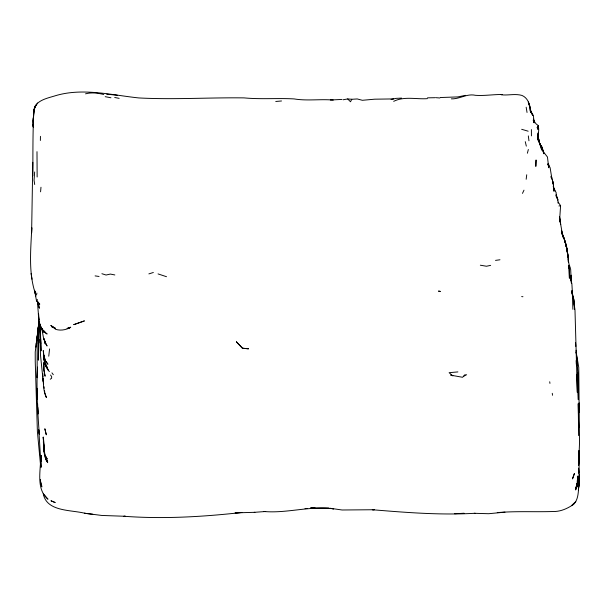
<?xml version="1.0" encoding="UTF-8"?>
<svg xmlns="http://www.w3.org/2000/svg" width="610" height="610" viewBox="0 0 610 610"><rect width="100%" height="100%" fill="white"/><g stroke="black" fill="none" stroke-linecap="round" stroke-linejoin="round"><path stroke-width="0.91" d="M38.278 343.621L38.697 323.094L38.346 360.152L38.735 314.6M497.28 512.613C515.961 510.989 534.627 512.118 553.308 511.5C560.735 511.683 567.658 508.427 573.674 504.348C578.806 498.972 578.188 490.966 578.959 484.111L578.379 490.211L579.172 482.281L579.02 450.447L578.585 465.56M559.713 219.783L560.697 224.419L559.553 217.061L559.545 221.171L560.59 205.662L558.158 202.131M579.18 412.002L578.753 367.418L576.153 352.023M579.256 474.565L578.631 485.743M537.54 135.809L537.486 140.025C537.067 135.321 540.003 130.883 538.073 126.209L538.348 125.614L536.182 123.975L533.979 121.047M570.632 275.659L571.158 279.433L570.686 269.559L569.412 265.152M40.374 140.475L40.451 136.35M37.141 176.992L36.996 151.669M32.833 175.832C32.963 154.658 32.719 133.453 33.756 112.309C33.512 101.252 45.613 98.637 53.993 96.159C81.572 87.306 110.829 94.992 138.851 97.943C173.842 99.781 209.032 97.432 244.114 97.89C260.752 99.468 277.458 97.996 294.089 98.911C307.135 101.085 320.235 98.919 333.273 100.07M578.608 465.529L579.5 443.447L579.126 402.92L579.164 411.941M538.233 133.087L538.104 137.197L538.111 132.927M576.275 487.451L575.626 489.944L576.961 486.574L577.708 476.044L577.334 481.435M38.567 328.935L38.743 323.75L37.157 339.007L37.179 377.689L37.53 367.25M33.321 119.141L34.16 109.754L35.593 105.233C32.932 111.958 33.39 119.324 33.314 126.415M578.608 465.575L579.111 457.378M38.735 322.964L38.308 329.575L38.743 324.131M49.585 348.92L48.747 356.202M37.934 329.789L37.431 336.034L38.605 325.824M577.243 482.998L576.961 486.574L577.876 479.46L577.411 482.007M40.428 463.882L37.385 431.522L35.25 361.867L35.22 352.008L37.5 334.722M40.573 191.822L40.977 187.239M37.5 367.189C36.28 389.447 37.614 411.91 39.307 434.114M38.697 323.193L38.171 328.615L38.758 323.635M538.073 126.209L537.768 129.335L538.348 125.614L537.029 127.711M38.239 328.134L38.537 325.824M36.63 294.47L36.882 293.059M35.853 347.113L36.714 340.227L36.219 344.147M526.171 179.264L526.727 174.773M37.767 331.71L36.882 338.184L37.53 334.699M46.009 364.033L45.826 365.375L47.45 367.761L44.873 363.118L43.272 350.575L43.828 357.46L45.231 363.446M577.098 483.7L576.412 488.648L577.151 484.126L576.717 485.789M34.663 171.967L34.046 180.179L34.701 184.51M578.715 486.666L579.248 476.654M38.308 328.134L38.781 325.656M577.502 482.845L575.809 488.053L577.22 483.715M527.383 153.232L528.351 149.496M33.565 116.807L32.658 120.566L33.207 126.598M522.48 193.378L523.982 190.16M393.625 98.919L374.708 99.186L362.363 100.292L357.254 98.95L351.795 99.277L350.506 101.771L347.692 98.942L343.133 99.773M36.188 105.149L34.755 107.299L33.863 111.676L34.755 107.299L37.622 102.999M37.5 301.416L39.322 304.947L37.225 301.31L39.78 304.176L36.501 300.852L37.462 299.502M465.133 374.548L462.586 377.285L450.447 375.112M50.249 379.237L51.629 378.231L51.644 376.644L50.546 375.013M502.526 94.512C493.543 94.375 484.523 95.953 475.495 95.32C466.863 93.36 459.902 99.11 451.362 98.866M463.73 376.21L466.642 374.7M393.686 101.336C404.216 96.067 416.104 99.438 427.374 98.652M148.87 273.89L153.354 272.495M465.514 95.343L457.851 96.914L440.359 97.531M67.458 328.21L70.539 327.486L67.077 328.66L70.745 327.173C66.216 329.896 60.855 330.902 55.731 329.369L50.79 325.427L55.037 328.096M85.53 93.833C91.447 92.217 97.852 93.002 103.73 94.489M391.056 99.438L396.05 98.37L401.578 98.103M490.654 265.358L486.475 266.242L480.337 265.205M558.951 205.997L560.59 205.662M495.511 260.386L499.971 259.776M254.256 512.331L265.685 511.5M275.75 101.474L281.515 100.978M475.129 513.262C440.717 515.305 406.534 512.553 372.306 509.731L374.258 509.739L342.096 509.99L330.254 508.305L333.639 508.87C310.284 505.553 287.257 513.544 263.863 511.5M305.038 508.626L307.623 508.443M504.958 512.156L488.656 513.712L474.298 513.307M435.22 97.699L427.518 97.844M341.966 99.43L330.368 100.002M457.896 371.909L449.112 372.687L452.872 375.928M310.597 508.031L313.319 507.886M310.551 508.038L315.034 507.81M254.881 512.316L235.063 512.88L241.873 512.484C202.726 516.838 163.198 519.194 123.845 516.258L125.469 516.296L101.778 515.45L84.516 513.246L92.766 514.268M311.985 508.176L328.912 508.046M106.681 94.184L117.28 95.236M435.982 97.684L439.871 97.981M347.692 98.942L351.795 99.277M85.034 513.315C71.118 509.693 46.65 511.95 43.257 493.757M521.649 296.59L522.953 296.727M95.099 275.888L99.041 276.467M501.191 94.779C508.031 95.625 515.061 93.452 521.946 95.434C528.13 97.951 530.349 105.332 530.41 111.5L529.831 107.741M114.71 97.493L119.156 98.347M105.202 96.67L110.944 97.775M114.832 274.95L110.349 274.073L106.056 275.019L101.9 273.707M521.664 129.297L528.153 131.196M54.359 327.578L51.819 326.815L55.609 328.348M158.051 273.913L166.507 276.704M42.166 328.897L43.104 332.198L41.663 328.515L44.339 332.458L40.245 325.954L43.135 330.757L47.13 333.998C40.008 329.949 38.499 321.287 38.384 313.776L38.91 320.197L37.332 300.959L39.391 308.225L37.347 301.477M49.479 371.513L48.243 370.468L45.857 366.511L45.064 363.781M539.888 144.845L541.848 146.629L543.815 153.75L542.504 149.183L543.823 152.37M539.919 144.021L541.893 147.917L540.315 144.806M533.163 120.399L534.314 121.779L533.361 119.72M540.856 146.209L541.939 147.521L540.323 144.722M543.975 152.546L547.467 157.022L548.71 167.75L548.062 163.587L548.832 166.713L547.971 164.448M51.949 372.87L53.299 374.7M530.372 110.425L532.736 115.564L531.287 112.103L533.346 115.458L534.154 122.778L533.597 119.148M548.291 164.212L550.136 167.803L551.783 178.036L551.165 176.496M44.24 330.91L45.46 332.679M46.993 367.761L48.487 370.018M555.87 195.764L557.044 197.617L556.259 194.438M530.502 110.875L531.318 112.202L530.22 109.617M41.96 486.841L40.634 483.044L40.367 479.422M46.444 459.231L47.694 461.45C42.014 454.915 44.82 445.025 43.226 437.164L44.652 454.618L47.153 458.933L44.652 454.618L44.011 449.593M540.361 144.501L539.126 142.229L540.673 145.233L541.718 150.083L538.371 138.752L539.431 141.871L538.302 138.31L539.293 142.366L537.814 134.261L538.6 138.546L538.081 135.702M564.715 241.331L566.614 246.676L567.712 254.073M566.339 247.82L567.239 250.321L566.072 245.456L567.117 249.337M44.202 494.672L47.992 499.224C35.952 489.273 40.641 470.889 40.717 457.233L41.114 467.291L38.887 430.919M553.628 187.766L556.16 192.668L556.19 195.84M561.459 230.374L563.343 237.664L562.008 232.654L563.976 238.205L562.039 233.874M568.909 265.968L569.709 267.607L568.924 265.952M562.024 233.798L565.508 242.315L566.24 246.898L565.066 241.064L563.762 237.694L565.828 244.099L565.073 242.383M561.65 231.93L562.344 233.485L562.008 232.654M566.881 250.733L568.184 256.627L568.375 262.003L568.215 259.25M551.127 176.259L552.568 179.736M570.541 278.495L571.867 283.619L572.729 297.893L571.959 290.535L572.775 296.673L571.814 291.595M553.583 187.834L554.764 190.953L553.178 186.134M556.724 197.251L557.799 200.103L557.502 198.029L556.457 196.534L557.83 199.607L558.135 203.221M567.178 251.32L568.184 256.627L566.797 248.224M551.028 177.129L551.897 179.454M552.477 181.002L553.491 185.066L553.865 191.189L553.522 188.665M567.559 254.385L569.077 264.915L569.404 278.274L569.031 265.815L569.168 268.385L568.741 266.776M533.575 120.757L534.154 122.778M530.296 110.25L530.959 112.499L530.281 107.81L528.275 102.007L529.686 106.803M44.873 363.118L45.857 366.511M559.827 219.486L562.557 235.01L561.459 230.496M572.043 291.992L573.888 299.754L574.62 309.262L573.545 298.557L574.109 303.414L574.04 302.873M41.732 486.025L40.786 481.915M570.686 275.552L571.532 281.66L570.945 276.94L571.532 281.027M45.193 457.004L45.742 459.269L47.71 462.654L45.857 459.361L44.69 454M36.501 300.852L34.556 290.268L35.715 294.599C28.19 273.066 30.813 249.986 31.781 227.683L31.606 232.989L32.803 162.29M525.263 141.68L526.331 146.125M571.875 291.557L572.256 293.212M35.769 295.324L34.999 291.671L35.914 296.033M573.941 302.217L574.994 310.276L577.334 392.443L576.77 374.578M44.926 393.13L46.429 397.621C43.859 392.634 43.539 386.915 43.287 381.418M44.652 340.487L45.239 343.926L43.928 338.512L45.148 342.69L47.069 346.007L43.638 338.695L41.945 329.316M526.163 107.192L527.04 112.469M31.087 273.455L32.017 279.197M548.664 164.433L548.855 165.722M43.935 386.618L44.172 388.257M44.53 390.713L44.774 392.352M552.263 393.32L552.538 395.28M549.717 381.768L549.938 383.393M44.446 451.316L44.804 453.954M528.313 135.9L528.954 140.788M42.898 378.261L43.607 384.018M38.743 429.539L39.299 434.015M578.852 473.406L578.585 468.244M578.783 472.872L578.593 468.213M44.21 449.555L43.363 441.693L44.217 452.117M40.756 461.648L40.473 458.857L40.725 461.602M559.553 217.061L559.965 221.491L559.583 217.366M578.158 383.835L577.883 372.954L576.114 350.239M576.252 352.138L577.403 365.36M577.365 372.977L577.723 377.697M578.005 381.479L578.364 386.206L577.967 380.609M575.558 342.645L575.832 346.442M577.639 375.951L577.769 377.811M571.112 278.816L571.402 283.147L571.021 275.11L571.158 279.433M568.009 255.582L568.108 257.42M43.226 437.164L43.722 446.047M33.276 126.27L33.176 124.448L33.253 127.238M42.799 373.503L42.982 377.071M43.081 378.856L43.218 381.532L40.504 355.302L39.932 339.457M576.13 360.601L576.305 364.33M37.751 407.396L38.049 413.976L37.614 403.713M577.617 375.966L577.7 377.864M40.176 324.154L41.061 350.841L40.047 324.215M37.324 393.709L37.118 388.334L37.5 399.016M41.038 455.632L41.167 459.406M572.294 291.694L572.889 309.323M40.039 342.858L39.459 321.44M577.944 376.279L578.311 399.718L577.983 386.412M578.57 421.632L578.707 428.014L578.242 403.66L578.623 435.57M40.367 329.758L40.657 344.078L40.512 336.262M39.467 321.607L39.497 323.315M41.015 455.617L41.091 461.19L41.091 455.777M531.394 129.556L531.432 135.877M536.053 160.11L535.839 166.248L536.053 160.11M40.946 455.8L40.657 461.259L40.961 455.815M574.384 473.574L572.538 478.789L574.384 473.574M575.733 501.733L571.936 505.316L575.733 501.733M84.317 320.936L73.818 324.634L84.317 320.936M464.149 513.338L454.534 513.65L464.149 513.338M248.422 348.806L242.444 348.211L236.405 341.821L242.444 348.211L248.422 348.806M95.312 503.349L95.312 503.349M440.229 291.397L438.62 291.123L440.229 291.397M55.068 502.503L51.095 500.833L55.068 502.503M47.862 364.109L45.27 360.601L43.798 355.165L45.27 360.601L47.862 364.109M552.843 181.445L552.37 180.148L553.491 185.066L552.843 181.445M46.284 434.716L44.888 428.899L46.284 434.716M45.064 376.08L43.935 370.095L43.79 362.721L43.935 370.095L45.064 376.08M44.347 361.44L43.531 356.644L44.347 361.44"/></g></svg>
